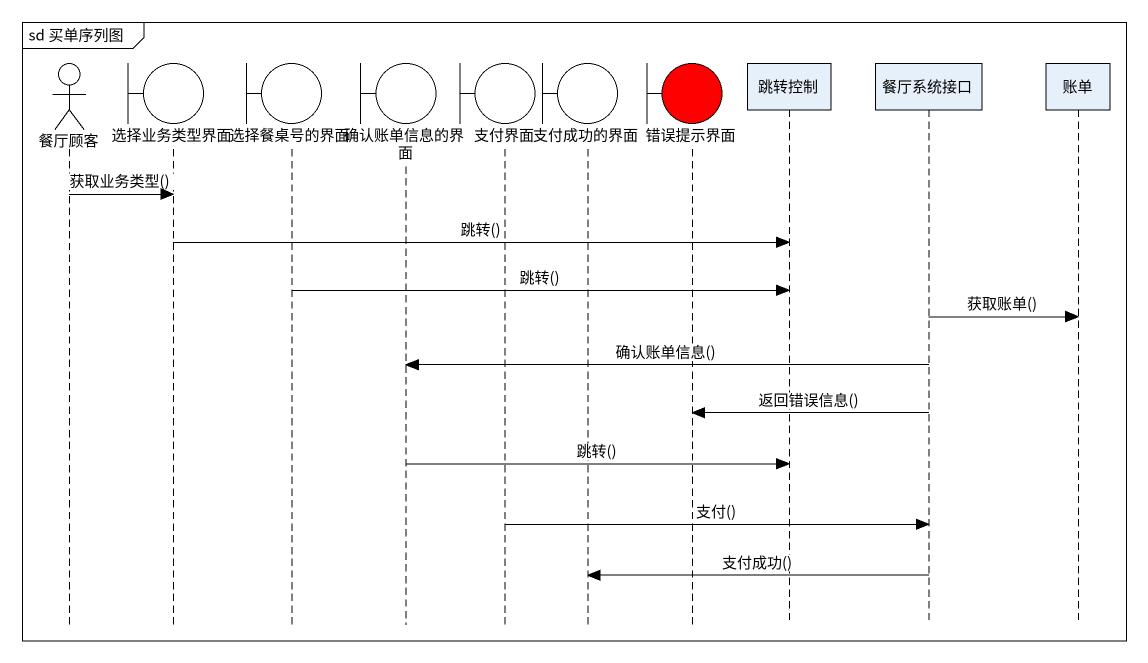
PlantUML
@startuml
mainframe sd 买单序列图
hide footbox
actor 餐厅顾客
boundary 选择业务类型界面
boundary 选择餐桌号的界面
boundary 确认账单信息的界面
boundary 支付界面
boundary 支付成功的界面
boundary 错误提示界面 #FF0000
participant 跳转控制
participant 餐厅系统接口
participant 账单

餐厅顾客 -> 选择业务类型界面 : 获取业务类型()
选择业务类型界面 -> 跳转控制 : 跳转()
选择餐桌号的界面 -> 跳转控制 : 跳转()
餐厅系统接口 -> 账单 : 获取账单()
餐厅系统接口 -> 确认账单信息的界面 : 确认账单信息()
餐厅系统接口 -> 错误提示界面 : 返回错误信息()
确认账单信息的界面 -> 跳转控制 : 跳转()
支付界面 -> 餐厅系统接口 : 支付()
餐厅系统接口 -> 支付成功的界面 : 支付成功()
@enduml
